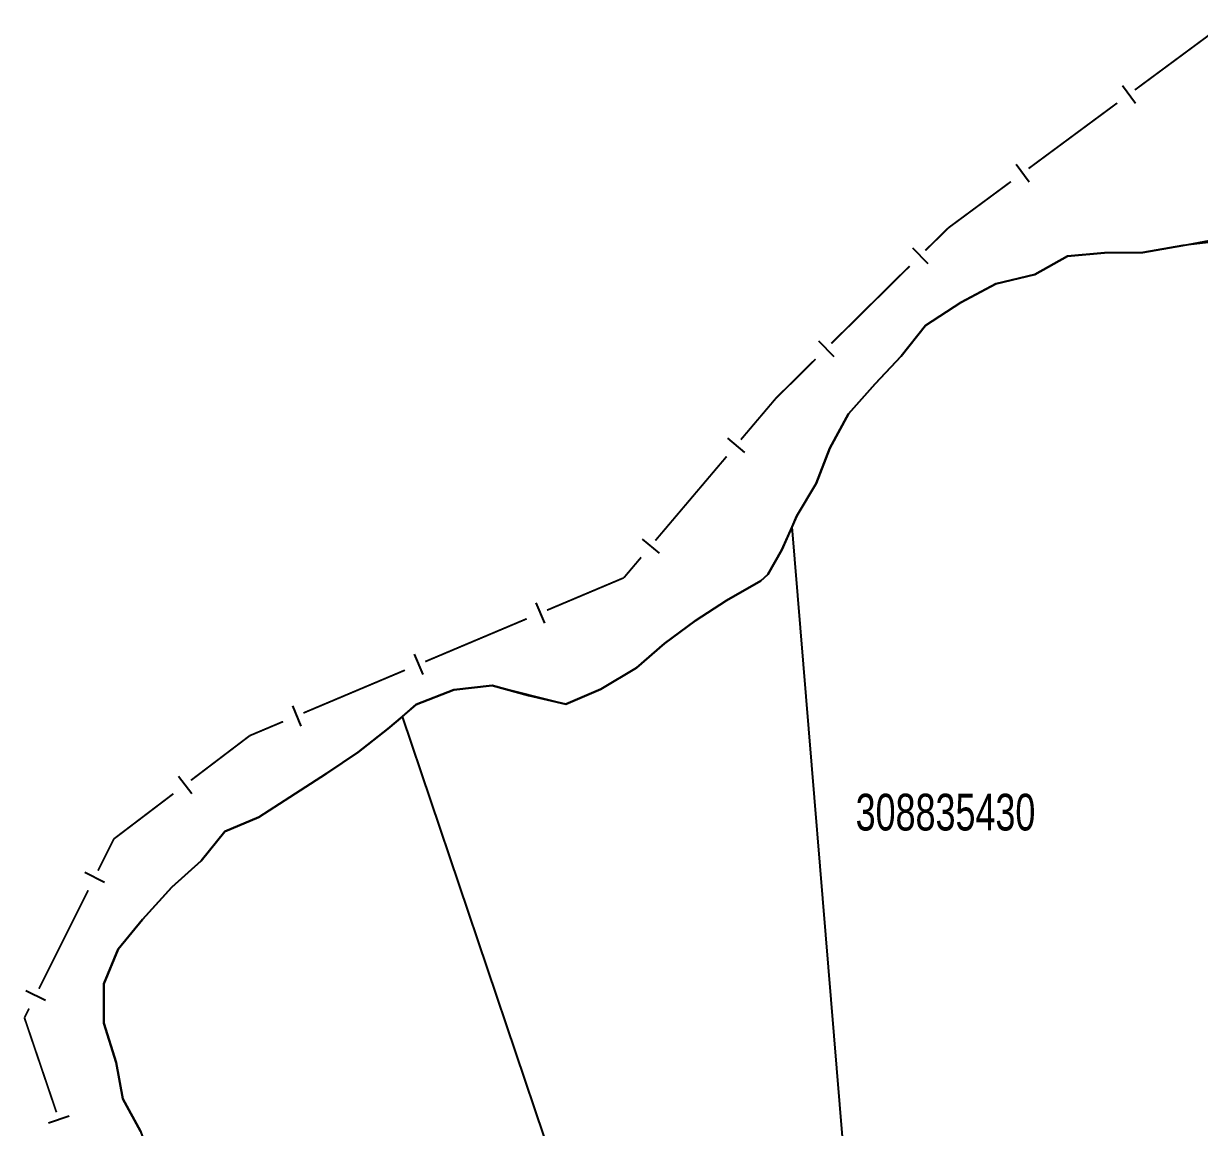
# Model space of a CAD drawing. Extents: x 201053 to 202535, y 4855063 to 4857394.
# Drawn here: x 201831.3 to 201991.5, y 4857176.1 to 4857326.5 of the extents above; entities that cross this region are included whole.
import ezdxf

# ---------------------------------------------------------------- set-up
doc = ezdxf.new("R2010")
doc.units = 0
doc.header["$LTSCALE"] = 1.5
doc.header["$MEASUREMENT"] = 0
for name, color, linetype in [('CD_MALHA_LOTES', 7, 'CONTINUOUS'), ('CD_TXT_QUADRA', 2, 'CONTINUOUS'), ('HD-CURSO-PERENE', 170, 'CONTINUOUS'), ('LM-LIM-SETORES-BAIRROS', 250, 'CONTINUOUS'), ('RU-QUADRA', 210, 'CONTINUOUS')]:
    doc.layers.add(name, color=color, linetype=linetype)
doc.styles.add('ARIAL', font='ARIAL.SHX')

msp = doc.modelspace()

# ---------------------------------------------------------------- linework, layer by layer
at = {"layer": 'CD_MALHA_LOTES', "linetype": 'Continuous', "flags": 128}
for points in [[(201936, 4857257.95), (201936.65, 4857259.42), (201939.27, 4857263.84), (201941.13, 4857268.64), (201943.67, 4857273.34), (201947.31, 4857277.42), (201950.83, 4857281.2), (201954.15, 4857285.36), (201958.99, 4857288.52), (201963.75, 4857291.02), (201969.03, 4857292.3), (201973.49, 4857294.79), (201978.55, 4857295.26), (201983.73, 4857295.3), (201989.19, 4857296.28), (201997.68, 4857297.85), (202002.84, 4857300.34), (202007.76, 4857303.7), (202012.69, 4857306.81), (202016.99, 4857309.49), (202022.49, 4857311.19), (202024.01, 4857316.05), (202024.54, 4857316.74), (202025.45, 4857300.02)], [(201882.93, 4857232.13), (201884.79, 4857233.74), (201889.95, 4857235.72), (201895.17, 4857236.32), (201900.09, 4857234.96), (201905.17, 4857233.8), (201909.93, 4857235.82), (201914.81, 4857238.72), (201918.61, 4857242.06), (201922.79, 4857245.14), (201927.07, 4857247.92), (201931.75, 4857250.58), (201932.71, 4857251.44), (201934.61, 4857254.8), (201936, 4857257.95)], [(201942.84, 4857174.87), (201936, 4857257.95)], [(201882.93, 4857232.13), (201880.95, 4857230.42), (201876.89, 4857227.26), (201872.61, 4857224.34), (201867.62, 4857221.1), (201863.4, 4857218.38), (201858.74, 4857216.44), (201855.54, 4857212.46), (201851.54, 4857208.88), (201847.54, 4857204.44), (201844.22, 4857200.44), (201842.28, 4857195.72), (201842.28, 4857190.34), (201843.96, 4857184.98), (201844.88, 4857180.02), (201847.27, 4857175.61), (201847.54, 4857174.87), (201856.13, 4857162.3), (201878.5, 4857136.47), (201891.41, 4857124.48), (201903.92, 4857091.38), (201934.4, 4857102.26)], [(201934.4, 4857102.26), (201918.78, 4857147.53), (201913.08, 4857145.84), (201902.245, 4857174.91), (201882.93, 4857232.13)]]:
    msp.add_lwpolyline(points, dxfattribs=at)
at = {"layer": 'HD-CURSO-PERENE', "linetype": 'Continuous'}
msp.add_polyline3d([(201993.81, 4857296.81, 2.04), (201989.19, 4857296.28, 2.04), (201983.73, 4857295.3, 2.04), (201978.55, 4857295.26, 2.04), (201973.49, 4857294.79, 2.04), (201969.03, 4857292.3, 2.04), (201963.75, 4857291.02, 2.04), (201958.99, 4857288.52, 2.04), (201954.15, 4857285.36, 2.04), (201950.83, 4857281.2, 2.04), (201947.31, 4857277.42, 2.04), (201943.67, 4857273.34, 2.04), (201941.13, 4857268.64, 2.04), (201939.27, 4857263.84, 2.04), (201936.65, 4857259.42, 2.04), (201934.61, 4857254.8, 2.04), (201932.71, 4857251.44, 2.04), (201931.75, 4857250.58, 2.04), (201927.07, 4857247.92, 2.04), (201922.79, 4857245.14, 2.04), (201918.61, 4857242.06, 2.04), (201914.81, 4857238.72, 2.04), (201909.93, 4857235.82, 2.04), (201905.17, 4857233.8, 2.04), (201900.09, 4857234.96, 2.04), (201895.17, 4857236.32, 2.04), (201889.95, 4857235.72, 2.04), (201884.79, 4857233.74, 2.04), (201880.95, 4857230.42, 2.04), (201876.89, 4857227.26, 2.04), (201872.61, 4857224.34, 2.04), (201867.62, 4857221.1, 2.04), (201863.4, 4857218.38, 2.04), (201858.74, 4857216.44, 2.04), (201855.54, 4857212.46, 2.04), (201851.54, 4857208.88, 2.04), (201847.54, 4857204.44, 2.04), (201844.22, 4857200.44, 2.04), (201842.28, 4857195.72, 2.04), (201842.28, 4857190.34, 2.04), (201843.96, 4857184.98, 2.04), (201844.88, 4857180.02, 2.04), (201847.27, 4857175.61, 2.04)], dxfattribs=at)
at = {"layer": 'LM-LIM-SETORES-BAIRROS', "const_width": 0.25}
for points in [[(201994.725115, 4857326.372945), (201982.666957, 4857317.451015)], [(201980.255326, 4857315.666629), (201968.197168, 4857306.744698)], [(201965.785537, 4857304.960312), (201957.746765, 4857299.012359)], [(201957.23, 4857298.63), (201954.131896, 4857295.566246)], [(201957.746765, 4857299.012359), (201957.23, 4857298.63)], [(201951.998784, 4857293.456784), (201941.33322, 4857282.909474)], [(201939.200107, 4857280.800012), (201934.222844, 4857275.877934)], [(201933.78, 4857275.44), (201929.01208, 4857269.810629)], [(201934.222844, 4857275.877934), (201933.78, 4857275.44)], [(201927.073162, 4857267.521395), (201917.378571, 4857256.07522)], [(201915.439652, 4857253.785986), (201913.500734, 4857251.496751)], [(201913.500734, 4857251.496751), (201913.08, 4857251)], [(201913.08, 4857251), (201902.624445, 4857246.586208)], [(201899.860623, 4857245.419466), (201886.041512, 4857239.585755)], [(201883.27769, 4857238.419013), (201869.458579, 4857232.585302)], [(201866.694757, 4857231.41856), (201863.009661, 4857229.862904)], [(201862.15, 4857229.5), (201854.135633, 4857223.408042)], [(201863.009661, 4857229.862904), (201862.15, 4857229.5)], [(201851.747295, 4857221.592596), (201843.786171, 4857215.541109)], [(201843.64, 4857215.43), (201841.487458, 4857211.121379)], [(201843.786171, 4857215.541109), (201843.64, 4857215.43)], [(201840.146699, 4857208.437657), (201833.442902, 4857195.019046)], [(201832.102143, 4857192.335324), (201831.655223, 4857191.44075)], [(201831.655223, 4857191.44075), (201831.47, 4857191.07)], [(201831.47, 4857191.07), (201835.830411, 4857178.203214)]]:
    msp.add_lwpolyline(points, dxfattribs=at)
at = {"layer": 'LM-LIM-SETORES-BAIRROS'}
for points in [[(201980.970887, 4857318.062035), (201982.755273, 4857315.650404)], [(201966.501098, 4857307.355719), (201968.285484, 4857304.944087)], [(201952.366128, 4857295.929649), (201954.47559, 4857293.796536)], [(201939.567451, 4857283.272876), (201941.676913, 4857281.139764)], [(201927.221156, 4857270.01701), (201929.510391, 4857268.078092)], [(201915.587647, 4857256.281601), (201917.876882, 4857254.342683)], [(201901.1198, 4857247.579205), (201902.286542, 4857244.815383)], [(201884.536867, 4857240.578752), (201885.703609, 4857237.81493)], [(201867.953934, 4857233.578299), (201869.120676, 4857230.814477)], [(201852.431797, 4857223.997062), (201854.247243, 4857221.608724)], [(201839.698677, 4857210.897184), (201842.382399, 4857209.556425)], [(201831.654121, 4857194.794852), (201834.337843, 4857193.454092)], [(201834.730731, 4857176.774682), (201837.57201, 4857177.73756)]]:
    msp.add_lwpolyline(points, dxfattribs=at)
at = {"layer": 'RU-QUADRA', "linetype": 'Continuous', "flags": 128}
msp.add_lwpolyline([(201847.27, 4857175.61), (201844.88, 4857180.02), (201843.96, 4857184.98), (201842.28, 4857190.34), (201842.28, 4857195.72), (201844.22, 4857200.44), (201847.54, 4857204.44), (201851.54, 4857208.88), (201855.54, 4857212.46), (201858.74, 4857216.44), (201863.4, 4857218.38), (201867.62, 4857221.1), (201872.61, 4857224.34), (201876.89, 4857227.26), (201880.95, 4857230.42), (201882.93, 4857232.13), (201884.79, 4857233.74), (201889.95, 4857235.72), (201895.17, 4857236.32), (201905.17, 4857233.8), (201909.93, 4857235.82), (201914.81, 4857238.72), (201918.61, 4857242.06), (201922.79, 4857245.14), (201927.07, 4857247.92), (201931.75, 4857250.58), (201932.71, 4857251.44), (201934.61, 4857254.8), (201936, 4857257.95), (201936.65, 4857259.42), (201939.27, 4857263.84), (201941.13, 4857268.64), (201943.67, 4857273.34), (201947.31, 4857277.42), (201950.83, 4857281.2), (201954.15, 4857285.36), (201958.99, 4857288.52), (201963.75, 4857291.02), (201969.03, 4857292.3), (201973.49, 4857294.79), (201978.55, 4857295.26), (201983.73, 4857295.3), (201989.19, 4857296.28), (201997.68, 4857297.85)], dxfattribs=at)

# ---------------------------------------------------------------- texts
at = {"layer": 'CD_TXT_QUADRA', "style": 'ARIAL', "width": 0.7}
msp.add_text('308835430', height=5, dxfattribs=at).set_placement((201944.645748, 4857216.583749))

doc.saveas('drawing.dxf')
